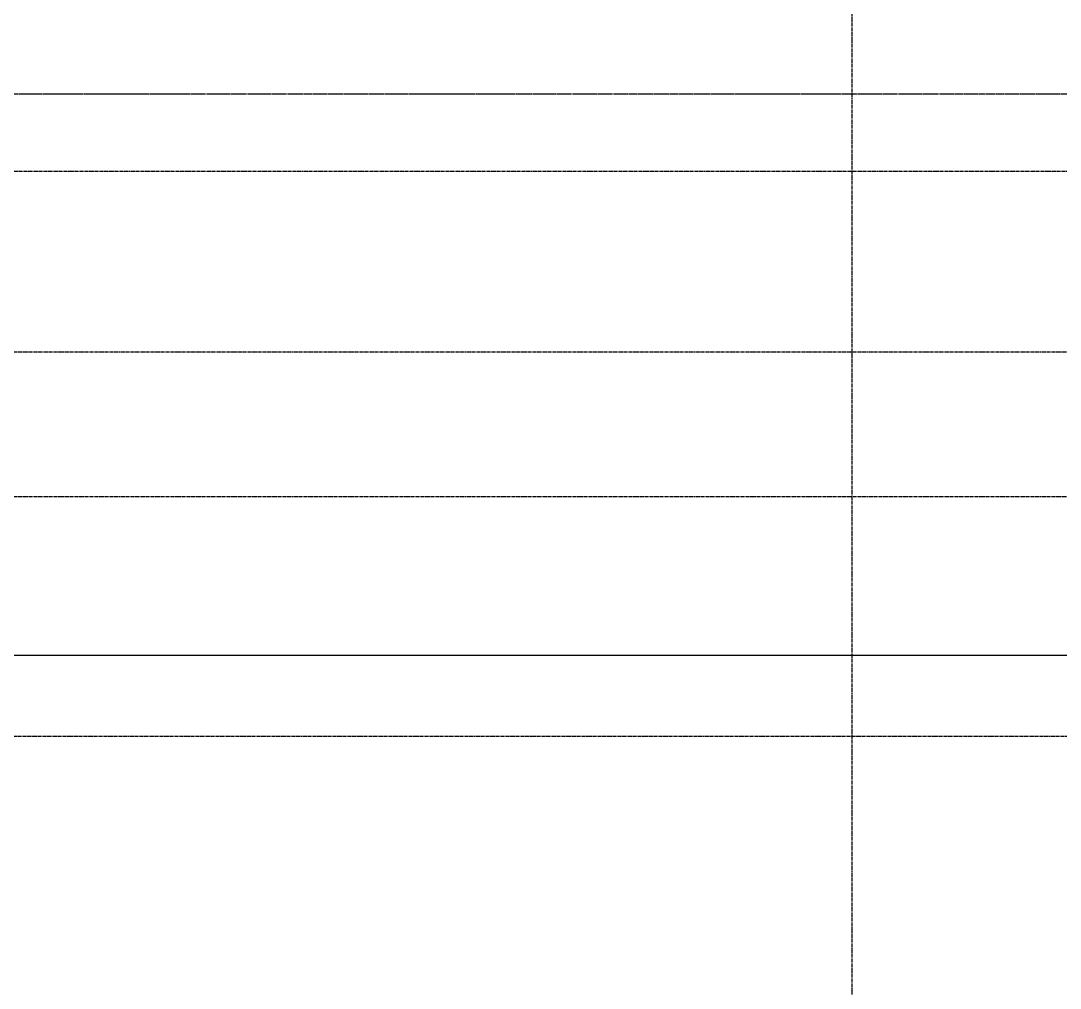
# Model space of a CAD drawing. Header units: inches. Extents: x -6955 to 13123, y -1334 to 3701.
# Drawn here: x 5577.6 to 5807.4, y 1991.8 to 2205.8 of the extents above; entities that cross this region are included whole.
import ezdxf

# ---------------------------------------------------------------- set-up
doc = ezdxf.new("R2010")
doc.units = ezdxf.units.IN
doc.header["$MEASUREMENT"] = 0
doc.linetypes.add('CENTER2', pattern=[1.125, 0.75, -0.125, 0.125, -0.125])
doc.linetypes.add('DASHDOT2', pattern=[0.5, 0.25, -0.125, 0, -0.125])
doc.layers.add('A-Grid(SmallScale)', color=11, linetype='CENTER2')
doc.layers.add('A-Roof-Below', color=1, linetype='Continuous')
doc.layers.add('Zoning Envelope', color=7, linetype='DASHDOT2', true_color=0xaa0061)

msp = doc.modelspace()

# ---------------------------------------------------------------- linework, layer by layer
at = {"layer": 'A-Grid(SmallScale)'}
for p, q in [((5761.3342, 3132.3201), (5761.3342, 1223.6428)), ((8345.3342, 2189.5773), (4537.3342, 2189.5773)), ((4555.5574, 2172.5773), (8345.3342, 2172.5773)), ((4552.2192, 2132.5773), (8345.3342, 2132.5773)), ((4552.2192, 2100.5773), (8345.3342, 2100.5773)), ((4537.3342, 2047.5773), (8345.3342, 2047.5773))]:
    msp.add_line(p, q, dxfattribs=at)
at = {"layer": 'A-Roof-Below'}
msp.add_lwpolyline([(5397.9592, 2065.4523), (5887.7092, 2065.4523)], dxfattribs=at)
at = {"layer": 'Zoning Envelope'}
msp.add_line((8345.3342, 2189.5773), (5277.3342, 2189.5773), dxfattribs=at)

doc.saveas('drawing.dxf')
